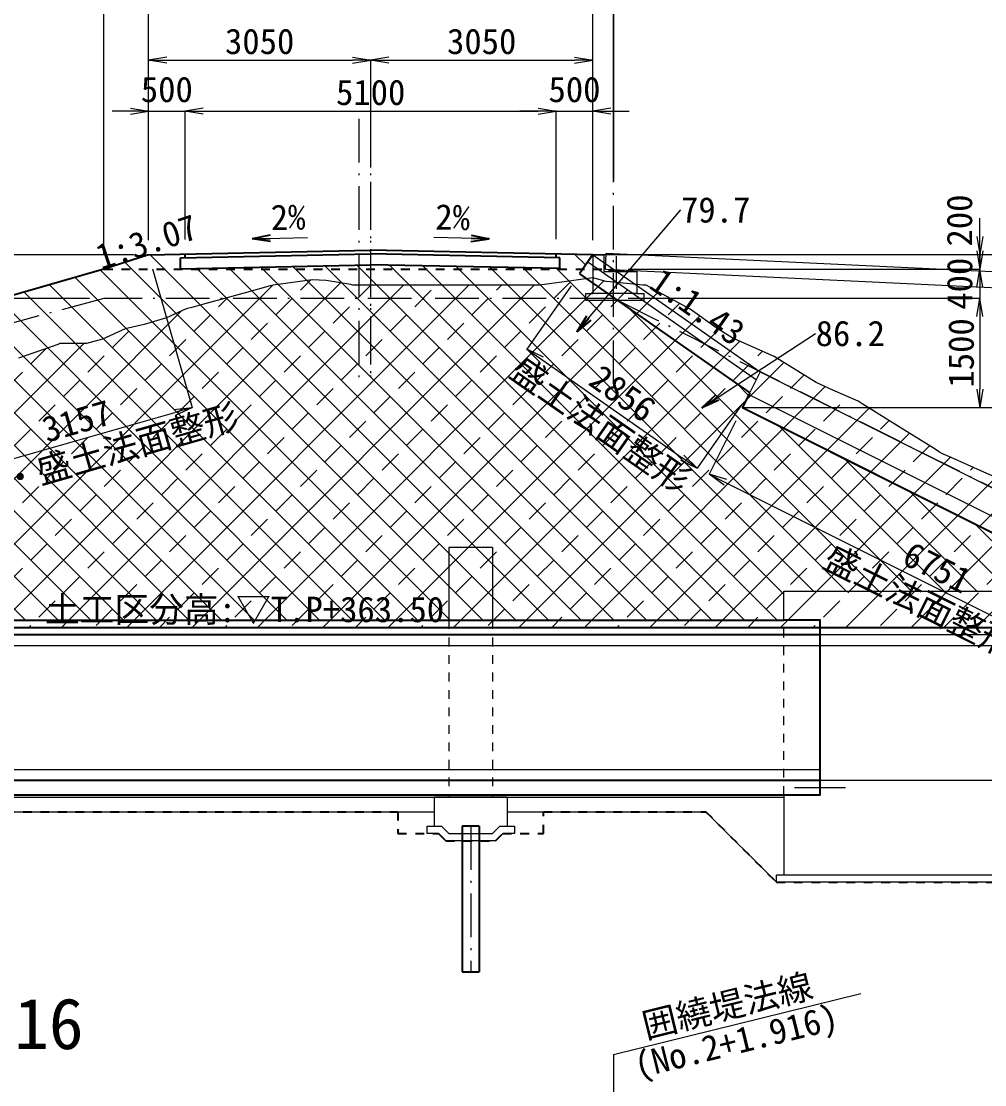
# Model space of a CAD drawing. Header units: millimetres. Extents: x -23295 to 84900, y -241468 to 58400.
# Drawn here: x 44375 to 57610, y -123891 to -109287 of the extents above; entities that cross this region are included whole.
import ezdxf
from ezdxf.enums import TextEntityAlignment as Align

# ---------------------------------------------------------------- set-up
doc = ezdxf.new("R2010")
doc.units = ezdxf.units.MM
doc.header["$LTSCALE"] = 100
doc.header["$PDSIZE"] = 300
doc.linetypes.add('SXF_一点短鎖線', pattern=[9.25, 6, -1.5, 0.25, -1.5])
doc.linetypes.add('SXF_跳び破線', pattern=[12, 6, -6])
doc.layers.get('Defpoints').update_dxf_attribs({"color": 191})
for name, color, linetype, lineweight in [('D-BGD', 7, 'Continuous', 13), ('D-BMK', 2, 'SXF_一点短鎖線', 13), ('D-BYP-STR4', 6, 'Continuous', 25), ('D-BYP-STR6', 2, 'SXF_一点短鎖線', 13), ('D-BYP-STR7', 2, 'Continuous', 13), ('D-BYP-STR8', 150, 'Continuous', 25), ('D-STR', 1, 'Continuous', 13), ('D-STR-DIM', 7, 'Continuous', 13), ('D-STR-HTXT', 7, 'Continuous', 13), ('D-STR-STR1', 2, 'Continuous', 13), ('D-STR-STR2', 7, 'Continuous', 13), ('D-STR-STR8', 3, 'Continuous', 25), ('D-STR-STR9', 1, 'Continuous', 25), ('D-STR-STRA', 6, 'Continuous', 25), ('D-STR-STRC', 7, 'Continuous', 13), ('D-STR-TXT', 7, 'Continuous', 13), ('D-TTL-TXT', 7, 'Continuous', 13), ('張芝', 3, 'Continuous', 13), ('掘削', 4, 'Continuous', 13), ('盛土(4.0≦W)', 5, 'Continuous', 13), ('盛土法面整形', 1, 'Continuous', 13)]:
    doc.layers.add(name, color=color, linetype=linetype, lineweight=lineweight)
doc.styles.add('MS ゴシック', font='MS Gothic.ttf')
doc.styles.add('ＭＳ ゴシック', font='MS Gothic.ttf')
doc.dimstyles.new('DIM-100-F', dxfattribs={"dimscale": 100, "dimtxt": 3.5, "dimasz": 2.5, "dimexe": 0, "dimexo": 2, "dimgap": 0.8, "dimtad": 1, "dimdec": 0, "dimzin": 0, "dimdsep": 46, "dimtxsty": 'MS ゴシック', "dimblk": 'OPEN', "dimcen": 0.1, "dimclrd": 256, "dimclre": 256, "dimclrt": 256, "dimaunit": 1, "dimadec": 4, "dimazin": 0, "dimtfac": 1, "dimtdec": 0, "dimtmove": 2, "dimatfit": 3, "dimldrblk": 'OPEN', "dimfxl": 1, "dimtolj": 1, "dimtzin": 0, "dimlwd": -1, "dimlwe": -1, "dimarcsym": 0})

# ---------------------------------------------------------------- blocks, each defined once
blk = doc.blocks.new('_Open')
at = {"color": 0, "linetype": 'ByBlock', "lineweight": -2}
for p, q in [((-1, 0.167), (0, 0)), ((-1, -0.167), (0, 0)), ((0, 0), (-1, 0))]:
    blk.add_line(p, q, dxfattribs=at)
blk = doc.blocks.new('*D73')
at = {"layer": 'Defpoints', "color": 0, "transparency": 16777216}
for p in [(46125, -112493), (43247, -113912), (46724, -114589)]:
    blk.add_point(p, dxfattribs=at)
at = {"layer": '張芝', "transparency": 16777216}
for p, q in [((46180, -112685), (46724, -114589)), ((43302, -114104), (43688, -115456)), ((43928, -115388), (46483, -114658))]:
    blk.add_line(p, q, dxfattribs=at)
at = {"layer": '張芝', "transparency": 16777216, "xscale": 250, "yscale": 250, "zscale": 250}
for p, rotation in [((46724, -114589), 15.94539589968122), ((43688, -115456), 195.9453958996812)]:
    blk.add_blockref('_Open', p, dxfattribs=dict(at, rotation=rotation))
at = {"layer": '張芝', "transparency": 16777216, "char_height": 350, "attachment_point": 5, "rotation": 15.9454, "style": 'MS ゴシック'}
for s, insert in [('\\A1;{\\C3;3157', (45136, -114778)), ('\\A1;張芝・盛土法面整形}', (45286, -115302))]:
    blk.add_mtext(s, dxfattribs=dict(at, insert=insert))
blk = doc.blocks.new('*D74')
at = {"layer": 'Defpoints', "color": 0, "transparency": 16777216}
for p in [(52042, -112755), (54383, -114390), (53660, -115425)]:
    blk.add_point(p, dxfattribs=at)
at = {"layer": '盛土法面整形', "transparency": 16777216}
for p, q in [((51927, -112919), (51319, -113790)), ((51524, -113933), (53455, -115282)), ((54268, -114554), (53660, -115425))]:
    blk.add_line(p, q, dxfattribs=at)
at = {"layer": '盛土法面整形', "transparency": 16777216, "xscale": 250, "yscale": 250, "zscale": 250}
for p, rotation in [((51319, -113790), 145.06969357498), ((53660, -115425), 325.06969357498)]:
    blk.add_blockref('_Open', p, dxfattribs=dict(at, rotation=rotation))
at = {"layer": '盛土法面整形', "transparency": 16777216, "char_height": 350, "attachment_point": 5, "rotation": 325.0697, "style": 'MS ゴシック'}
for s, insert in [('\\A1;盛土法面整形}', (52324, -114844)), ('\\A1;{\\C1;2856', (52635, -114399))]:
    blk.add_mtext(s, dxfattribs=dict(at, insert=insert))
blk = doc.blocks.new('*D75')
at = {"layer": 'Defpoints', "color": 0, "transparency": 16777216}
for p in [(54281, -114593), (60319, -117612), (59862, -118526)]:
    blk.add_point(p, dxfattribs=at)
at = {"layer": '盛土法面整形', "transparency": 16777216}
for p, q in [((54192, -114772), (53824, -115507)), ((54048, -115619), (59638, -118415)), ((60230, -117791), (59862, -118526))]:
    blk.add_line(p, q, dxfattribs=at)
at = {"layer": '盛土法面整形', "transparency": 16777216, "xscale": 250, "yscale": 250, "zscale": 250}
for p, rotation in [((53824, -115507), 153.4349488229157), ((59862, -118526), 333.4349488229157)]:
    blk.add_blockref('_Open', p, dxfattribs=dict(at, rotation=rotation))
at = {"layer": '盛土法面整形', "transparency": 16777216, "char_height": 350, "attachment_point": 5, "rotation": 333.4349, "style": 'MS ゴシック'}
for s, insert in [('\\A1;盛土法面整形}', (56714, -117274)), ('\\A1;{\\C1;6751', (56957, -116789))]:
    blk.add_mtext(s, dxfattribs=dict(at, insert=insert))
blk = doc.blocks.new('*D247')
at = {"layer": 'D-STR-DIM', "ltscale": 0.2, "transparency": 16777216}
for p, q in [((45511, -112493), (45511, -108420)), ((45761, -108420), (52261, -108420)), ((52511, -111291), (52511, -108420))]:
    blk.add_line(p, q, dxfattribs=at)
at = {"layer": 'Defpoints', "color": 0, "ltscale": 0.2, "transparency": 16777216}
for p in [(52511, -108420), (52511, -111491), (45511, -112693)]:
    blk.add_point(p, dxfattribs=at)
at = {"layer": 'D-STR-DIM', "ltscale": 0.2, "transparency": 16777216, "xscale": 250, "yscale": 250, "zscale": 250, "rotation": 180}
blk.add_blockref('_Open', (45511, -108420), dxfattribs=at)
at = {"layer": 'D-STR-DIM', "ltscale": 0.2, "transparency": 16777216, "xscale": 250, "yscale": 250, "zscale": 250}
blk.add_blockref('_Open', (52511, -108420), dxfattribs=at)
at = {"layer": 'D-STR-DIM', "ltscale": 0.2, "transparency": 16777216, "insert": (49011, -108165), "char_height": 350, "attachment_point": 5, "style": 'MS ゴシック'}
blk.add_mtext('\\A1;7000', dxfattribs=at)
blk = doc.blocks.new('*D76')
at = {"layer": 'D-STR-DIM', "ltscale": 0.2, "transparency": 16777216}
for p, q in [((45875, -110520), (45625, -110520)), ((46125, -112293), (46125, -110520)), ((46125, -110520), (46625, -110520)), ((46625, -112283), (46625, -110520)), ((46875, -110520), (47125, -110520))]:
    blk.add_line(p, q, dxfattribs=at)
at = {"layer": 'Defpoints', "color": 0, "ltscale": 0.2, "transparency": 16777216}
for p in [(46625, -110520), (46125, -112493), (46625, -112483)]:
    blk.add_point(p, dxfattribs=at)
at = {"layer": 'D-STR-DIM', "ltscale": 0.2, "transparency": 16777216, "xscale": 250, "yscale": 250, "zscale": 250}
blk.add_blockref('_Open', (46125, -110520), dxfattribs=at)
at = {"layer": 'D-STR-DIM', "ltscale": 0.2, "transparency": 16777216, "xscale": 250, "yscale": 250, "zscale": 250, "rotation": 180}
blk.add_blockref('_Open', (46625, -110520), dxfattribs=at)
at = {"layer": 'D-STR-DIM', "ltscale": 0.2, "transparency": 16777216, "insert": (46375, -110225), "char_height": 350, "attachment_point": 5, "style": 'MS ゴシック'}
blk.add_mtext('\\A1;500', dxfattribs=at)
blk = doc.blocks.new('*D77')
at = {"layer": 'D-STR-DIM', "ltscale": 0.2, "transparency": 16777216}
for p, q in [((46625, -112283), (46625, -110520)), ((46875, -110520), (51475, -110520)), ((51725, -112281), (51725, -110520))]:
    blk.add_line(p, q, dxfattribs=at)
at = {"layer": 'Defpoints', "color": 0, "ltscale": 0.2, "transparency": 16777216}
for p in [(51725, -110520), (46625, -112483), (51725, -112481)]:
    blk.add_point(p, dxfattribs=at)
at = {"layer": 'D-STR-DIM', "ltscale": 0.2, "transparency": 16777216, "xscale": 250, "yscale": 250, "zscale": 250, "rotation": 180}
blk.add_blockref('_Open', (46625, -110520), dxfattribs=at)
at = {"layer": 'D-STR-DIM', "ltscale": 0.2, "transparency": 16777216, "xscale": 250, "yscale": 250, "zscale": 250}
blk.add_blockref('_Open', (51725, -110520), dxfattribs=at)
at = {"layer": 'D-STR-DIM', "ltscale": 0.2, "transparency": 16777216, "insert": (49175, -110265), "char_height": 350, "attachment_point": 5, "style": 'MS ゴシック'}
blk.add_mtext('\\A1;5100', dxfattribs=at)
blk = doc.blocks.new('*D78')
at = {"layer": 'D-STR-DIM', "ltscale": 0.2, "transparency": 16777216}
for p, q in [((51475, -110520), (51225, -110520)), ((51725, -112281), (51725, -110520)), ((51725, -110520), (52225, -110520)), ((52225, -112291), (52225, -110520)), ((52475, -110520), (52725, -110520))]:
    blk.add_line(p, q, dxfattribs=at)
at = {"layer": 'Defpoints', "color": 0, "ltscale": 0.2, "transparency": 16777216}
for p in [(52225, -110520), (51725, -112481), (52225, -112491)]:
    blk.add_point(p, dxfattribs=at)
at = {"layer": 'D-STR-DIM', "ltscale": 0.2, "transparency": 16777216, "xscale": 250, "yscale": 250, "zscale": 250}
blk.add_blockref('_Open', (51725, -110520), dxfattribs=at)
at = {"layer": 'D-STR-DIM', "ltscale": 0.2, "transparency": 16777216, "xscale": 250, "yscale": 250, "zscale": 250, "rotation": 180}
blk.add_blockref('_Open', (52225, -110520), dxfattribs=at)
at = {"layer": 'D-STR-DIM', "ltscale": 0.2, "transparency": 16777216, "insert": (51975, -110225), "char_height": 350, "attachment_point": 5, "style": 'MS ゴシック'}
blk.add_mtext('\\A1;500', dxfattribs=at)
blk = doc.blocks.new('*D79')
at = {"layer": 'D-STR-DIM', "ltscale": 0.2, "transparency": 16777216}
for p, q in [((46125, -112293), (46125, -109820)), ((46375, -109820), (48925, -109820)), ((49175, -111293), (49175, -109820))]:
    blk.add_line(p, q, dxfattribs=at)
at = {"layer": 'Defpoints', "color": 0, "ltscale": 0.2, "transparency": 16777216}
for p in [(49175, -109820), (49175, -111493), (46125, -112493)]:
    blk.add_point(p, dxfattribs=at)
at = {"layer": 'D-STR-DIM', "ltscale": 0.2, "transparency": 16777216, "xscale": 250, "yscale": 250, "zscale": 250, "rotation": 180}
blk.add_blockref('_Open', (46125, -109820), dxfattribs=at)
at = {"layer": 'D-STR-DIM', "ltscale": 0.2, "transparency": 16777216, "xscale": 250, "yscale": 250, "zscale": 250}
blk.add_blockref('_Open', (49175, -109820), dxfattribs=at)
at = {"layer": 'D-STR-DIM', "ltscale": 0.2, "transparency": 16777216, "insert": (47650, -109565), "char_height": 350, "attachment_point": 5, "style": 'MS ゴシック'}
blk.add_mtext('\\A1;3050', dxfattribs=at)
blk = doc.blocks.new('*D80')
at = {"layer": 'D-STR-DIM', "ltscale": 0.2, "transparency": 16777216}
for p, q in [((49175, -111293), (49175, -109820)), ((49425, -109820), (51975, -109820)), ((52225, -112291), (52225, -109820))]:
    blk.add_line(p, q, dxfattribs=at)
at = {"layer": 'Defpoints', "color": 0, "ltscale": 0.2, "transparency": 16777216}
for p in [(52225, -109820), (49175, -111493), (52225, -112491)]:
    blk.add_point(p, dxfattribs=at)
at = {"layer": 'D-STR-DIM', "ltscale": 0.2, "transparency": 16777216, "xscale": 250, "yscale": 250, "zscale": 250, "rotation": 180}
blk.add_blockref('_Open', (49175, -109820), dxfattribs=at)
at = {"layer": 'D-STR-DIM', "ltscale": 0.2, "transparency": 16777216, "xscale": 250, "yscale": 250, "zscale": 250}
blk.add_blockref('_Open', (52225, -109820), dxfattribs=at)
at = {"layer": 'D-STR-DIM', "ltscale": 0.2, "transparency": 16777216, "insert": (50700, -109565), "char_height": 350, "attachment_point": 5, "style": 'MS ゴシック'}
blk.add_mtext('\\A1;3050', dxfattribs=at)
blk = doc.blocks.new('*D81')
at = {"layer": 'D-STR-DIM', "ltscale": 1500, "transparency": 16777216}
for p, q in [((45261, -109120), (45011, -109120)), ((45511, -112493), (45511, -109120)), ((45511, -109120), (46125, -109120)), ((46125, -112293), (46125, -109120)), ((46375, -109120), (46625, -109120))]:
    blk.add_line(p, q, dxfattribs=at)
at = {"layer": 'Defpoints', "color": 0, "ltscale": 1500, "transparency": 16777216}
for p in [(46125, -109120), (46125, -112493), (45511, -112693)]:
    blk.add_point(p, dxfattribs=at)
at = {"layer": 'D-STR-DIM', "ltscale": 1500, "transparency": 16777216, "xscale": 250, "yscale": 250, "zscale": 250}
blk.add_blockref('_Open', (45511, -109120), dxfattribs=at)
at = {"layer": 'D-STR-DIM', "ltscale": 1500, "transparency": 16777216, "xscale": 250, "yscale": 250, "zscale": 250, "rotation": 180}
blk.add_blockref('_Open', (46125, -109120), dxfattribs=at)
at = {"layer": 'D-STR-DIM', "ltscale": 1500, "transparency": 16777216, "insert": (45818, -108825), "char_height": 350, "attachment_point": 5, "style": 'MS ゴシック'}
blk.add_mtext('\\A1;614', dxfattribs=at)
blk = doc.blocks.new('*D82')
at = {"layer": 'D-STR-DIM', "ltscale": 1500, "transparency": 16777216}
for p, q in [((51975, -109120), (51725, -109120)), ((52225, -112291), (52225, -109120)), ((52225, -109120), (52511, -109120)), ((52511, -111291), (52511, -109120)), ((52761, -109120), (53011, -109120))]:
    blk.add_line(p, q, dxfattribs=at)
at = {"layer": 'Defpoints', "color": 0, "ltscale": 1500, "transparency": 16777216}
for p in [(52511, -109120), (52511, -111491), (52225, -112491)]:
    blk.add_point(p, dxfattribs=at)
at = {"layer": 'D-STR-DIM', "ltscale": 1500, "transparency": 16777216, "xscale": 250, "yscale": 250, "zscale": 250}
blk.add_blockref('_Open', (52225, -109120), dxfattribs=at)
at = {"layer": 'D-STR-DIM', "ltscale": 1500, "transparency": 16777216, "xscale": 250, "yscale": 250, "zscale": 250, "rotation": 180}
blk.add_blockref('_Open', (52511, -109120), dxfattribs=at)
at = {"layer": 'D-STR-DIM', "ltscale": 1500, "transparency": 16777216, "insert": (52368, -108825), "char_height": 350, "attachment_point": 5, "style": 'MS ゴシック'}
blk.add_mtext('\\A1;286', dxfattribs=at)
blk = doc.blocks.new('*D83')
at = {"layer": 'D-STR-DIM', "ltscale": 1500, "transparency": 16777216}
for p, q in [((46125, -112293), (46125, -109120)), ((46375, -109120), (51975, -109120)), ((52225, -112291), (52225, -109120))]:
    blk.add_line(p, q, dxfattribs=at)
at = {"layer": 'Defpoints', "color": 0, "ltscale": 1500, "transparency": 16777216}
for p in [(52225, -109120), (46125, -112493), (52225, -112491)]:
    blk.add_point(p, dxfattribs=at)
at = {"layer": 'D-STR-DIM', "ltscale": 1500, "transparency": 16777216, "xscale": 250, "yscale": 250, "zscale": 250, "rotation": 180}
blk.add_blockref('_Open', (46125, -109120), dxfattribs=at)
at = {"layer": 'D-STR-DIM', "ltscale": 1500, "transparency": 16777216, "xscale": 250, "yscale": 250, "zscale": 250}
blk.add_blockref('_Open', (52225, -109120), dxfattribs=at)
at = {"layer": 'D-STR-DIM', "ltscale": 1500, "transparency": 16777216, "insert": (49175, -108865), "char_height": 350, "attachment_point": 5, "style": 'MS ゴシック'}
blk.add_mtext('\\A1;6100', dxfattribs=at)
blk = doc.blocks.new('*D84')
at = {"layer": 'D-STR-DIM', "ltscale": 0.01, "transparency": 16777216}
for p, q in [((57543, -112241), (57543, -111991)), ((52425, -112491), (57543, -112491)), ((57543, -112491), (57543, -112691)), ((52711, -112691), (57543, -112691)), ((57543, -112941), (57543, -113191))]:
    blk.add_line(p, q, dxfattribs=at)
at = {"layer": 'Defpoints', "color": 0, "ltscale": 0.01, "transparency": 16777216}
for p in [(52225, -112491), (52511, -112691), (57543, -112691)]:
    blk.add_point(p, dxfattribs=at)
at = {"layer": 'D-STR-DIM', "ltscale": 0.01, "transparency": 16777216, "xscale": 250, "yscale": 250, "zscale": 250}
for p, rotation in [((57543, -112491), 270), ((57543, -112691), 90)]:
    blk.add_blockref('_Open', p, dxfattribs=dict(at, rotation=rotation))
at = {"layer": 'D-STR-DIM', "ltscale": 0.01, "transparency": 16777216, "insert": (57265, -112023), "char_height": 350, "attachment_point": 5, "rotation": 90, "style": 'MS ゴシック'}
blk.add_mtext('\\A1;200', dxfattribs=at)
blk = doc.blocks.new('*D85')
at = {"layer": 'D-STR-DIM', "ltscale": 0.01, "transparency": 16777216}
for p, q in [((57543, -112441), (57543, -112191)), ((52711, -112691), (57543, -112691)), ((57543, -112691), (57543, -113091)), ((52711, -113091), (57543, -113091)), ((57543, -113341), (57543, -113591))]:
    blk.add_line(p, q, dxfattribs=at)
at = {"layer": 'Defpoints', "color": 0, "ltscale": 0.01, "transparency": 16777216}
for p in [(52511, -112691), (52511, -113091), (57543, -113091)]:
    blk.add_point(p, dxfattribs=at)
at = {"layer": 'D-STR-DIM', "ltscale": 0.01, "transparency": 16777216, "xscale": 250, "yscale": 250, "zscale": 250}
for p, rotation in [((57543, -112691), 270), ((57543, -113091), 90)]:
    blk.add_blockref('_Open', p, dxfattribs=dict(at, rotation=rotation))
at = {"layer": 'D-STR-DIM', "ltscale": 0.01, "transparency": 16777216, "insert": (57267, -112891), "char_height": 350, "attachment_point": 5, "rotation": 90, "style": 'MS ゴシック'}
blk.add_mtext('\\A1;400', dxfattribs=at)
blk = doc.blocks.new('*D86')
at = {"layer": 'D-STR-DIM', "ltscale": 0.01, "transparency": 16777216}
for p, q in [((52425, -112491), (58243, -112491)), ((58243, -114341), (58243, -112741)), ((56558, -114591), (58243, -114591))]:
    blk.add_line(p, q, dxfattribs=at)
at = {"layer": 'Defpoints', "color": 0, "ltscale": 0.01, "transparency": 16777216}
for p in [(52225, -112491), (58243, -112491), (56358, -114591)]:
    blk.add_point(p, dxfattribs=at)
at = {"layer": 'D-STR-DIM', "ltscale": 0.01, "transparency": 16777216, "xscale": 250, "yscale": 250, "zscale": 250}
for p, rotation in [((58243, -112491), 90), ((58243, -114591), 270)]:
    blk.add_blockref('_Open', p, dxfattribs=dict(at, rotation=rotation))
at = {"layer": 'D-STR-DIM', "ltscale": 0.01, "transparency": 16777216, "insert": (57988, -113541), "char_height": 350, "attachment_point": 5, "rotation": 90, "style": 'MS ゴシック'}
blk.add_mtext('\\A1;2100', dxfattribs=at)
blk = doc.blocks.new('*D87')
at = {"layer": 'D-STR-DIM', "ltscale": 0.01, "transparency": 16777216}
for p, q in [((56558, -113091), (57543, -113091)), ((57543, -113341), (57543, -114341)), ((56558, -114591), (57543, -114591))]:
    blk.add_line(p, q, dxfattribs=at)
at = {"layer": 'Defpoints', "color": 0, "ltscale": 0.01, "transparency": 16777216}
for p in [(56358, -113091), (56358, -114591), (57543, -114591)]:
    blk.add_point(p, dxfattribs=at)
at = {"layer": 'D-STR-DIM', "ltscale": 0.01, "transparency": 16777216, "xscale": 250, "yscale": 250, "zscale": 250}
for p, rotation in [((57543, -113091), 90), ((57543, -114591), 270)]:
    blk.add_blockref('_Open', p, dxfattribs=dict(at, rotation=rotation))
at = {"layer": 'D-STR-DIM', "ltscale": 0.01, "transparency": 16777216, "insert": (57288, -113841), "char_height": 350, "attachment_point": 5, "rotation": 90, "style": 'MS ゴシック'}
blk.add_mtext('\\A1;1500', dxfattribs=at)
blk = doc.blocks.new('*D50')
at = {"layer": 'D-STR-DIM', "transparency": 16777216}
for p, q in [((45311, -113093), (40183, -113093)), ((40183, -113662), (40183, -113343)), ((41045, -113912), (40183, -113912))]:
    blk.add_line(p, q, dxfattribs=at)
at = {"layer": 'Defpoints', "color": 0, "transparency": 16777216}
for p in [(40183, -113093), (45511, -113093), (41245, -113912)]:
    blk.add_point(p, dxfattribs=at)
at = {"layer": 'D-STR-DIM', "transparency": 16777216, "xscale": 250, "yscale": 250, "zscale": 250}
for p, rotation in [((40183, -113093), 90), ((40183, -113912), 270)]:
    blk.add_blockref('_Open', p, dxfattribs=dict(at, rotation=rotation))
at = {"layer": 'D-STR-DIM', "transparency": 16777216, "insert": (39928, -113502), "char_height": 350, "attachment_point": 5, "rotation": 90, "style": 'MS ゴシック'}
blk.add_mtext('\\A1;819', dxfattribs=at)
blk = doc.blocks.new('*D51')
at = {"layer": 'D-STR-DIM', "transparency": 16777216}
for p, q in [((40183, -112243), (40183, -111993)), ((45925, -112493), (40183, -112493)), ((40183, -113093), (40183, -112493)), ((45311, -113093), (40183, -113093)), ((40183, -113343), (40183, -113593))]:
    blk.add_line(p, q, dxfattribs=at)
at = {"layer": 'Defpoints', "color": 0, "transparency": 16777216}
for p in [(40183, -112493), (46125, -112493), (45511, -113093)]:
    blk.add_point(p, dxfattribs=at)
at = {"layer": 'D-STR-DIM', "transparency": 16777216, "xscale": 250, "yscale": 250, "zscale": 250}
for p, rotation in [((40183, -112493), 270), ((40183, -113093), 90)]:
    blk.add_blockref('_Open', p, dxfattribs=dict(at, rotation=rotation))
at = {"layer": 'D-STR-DIM', "transparency": 16777216, "insert": (39928, -112793), "char_height": 350, "attachment_point": 5, "rotation": 90, "style": 'MS ゴシック'}
blk.add_mtext('\\A1;600', dxfattribs=at)
blk = doc.blocks.new('管理橋受台')
at = {"layer": 'D-BYP-STR7'}
blk.add_lwpolyline([(690527, -612810), (690627, -612810), (690627, -612910), (689827, -612910), (689827, -612810), (689927, -612810)], dxfattribs=at)
at = {"layer": 'D-STR', "ltscale": 0.01}
blk.add_lwpolyline([(690077, -612510), (690527, -612510), (690527, -612810), (689927, -612810), (689927, -612280), (690077, -612280)], close=True, dxfattribs=at)

msp = doc.modelspace()

# ---------------------------------------------------------------- hatches: boundary and pattern name
at = {"layer": '掘削'}
h = msp.add_hatch(dxfattribs=at)
h.set_pattern_fill('ANSI33', color=256, scale=100)
h.set_pattern_definition([(45, (-164286.73, 118596.14), (-449.0128, 449.0128), []), (45, (-163837.7, 118596.14), (-449.0128, 449.0128), [317.5, -158.75])])
h.paths.add_polyline_path([(64520.6, -117611.7), (64313, -117575.7), (63951.9, -117513.1), (63946.8, -117512.2), (63943.8, -117510.9), (63932.9, -117509.8), (63367.1, -117432.6), (63214.3, -117411.7), (62948.6, -117339.2), (62790.4, -117311.7), (62481.9, -117311.7), (62213.7, -117311.7), (62115.7, -117294.7), (61945.3, -117241.9), (61383.3, -117067.7), (61060.2, -116923.5), (61017.1, -116904.2), (60942, -116870.7), (60483.5, -116666), (59938.6, -116422.8), (59918.4, -116413.8), (59906.8, -116408.6), (59863.8, -116389.3), (59330.1, -116190.4), (59186, -116111.7), (58935.3, -116043.3), (58819.8, -116011.7), (58753.4, -115993.6), (58507.4, -115883.8), (58176.7, -115736.1), (58087.4, -115696.3), (57932, -115626.9), (57599.9, -115478.6), (57151, -115278.2), (57023.2, -115221.2), (56988.7, -115205.8), (56928.7, -115162.6), (56446.5, -114863.7), (55925.4, -114540.7), (55869.8, -114506.2), (55523.9, -114351.8), (55293.1, -114248.7), (54922.1, -114018.8), (54791.5, -113937.8), (54716.4, -113891.2), (54438.2, -113767.1), (54139.6, -113633.7), (53918.8, -113496.8), (53692.8, -113334.3), (53562.9, -113240.8), (53081.8, -112978.1), (52960.4, -112911.7), (52915.5, -112911.7), (52511.1, -112871.4), (52409.5, -112861.3), (52228, -112811.7), (51832.8, -112865.7), (51495.5, -112911.7), (51256.1, -112911.7), (50908.8, -112911.7), (50679.3, -112911.7), (50396.9, -112911.7), (50102.6, -112911.7), (49905.5, -112911.7), (49525.9, -112911.7), (49298.3, -112911.7), (48949.2, -112911.7), (48932, -112911.7), (48902.2, -112903.6), (48565.8, -112845.3), (48372.5, -112838.1), (47833.4, -112911.7), (47795.8, -112922), (47467.2, -113011.7), (47219, -113079.5), (46895.6, -113167.8), (46734.8, -113211.7), (46642.3, -113237), (46368.6, -113359.2), (46065.6, -113453.1), (45802.9, -113511.7), (45488.9, -113651.9), (45269.9, -113711.7), (44912.2, -113711.7), (44903.7, -113713.2), (44889, -113719.8), (44335.5, -113911.7), (44171.3, -113940.2), (43885.7, -113989.7), (43758.7, -114011.7), (43438.8, -114011.7), (43182, -114011.7), (42882.3, -114011.7), (42706.4, -114011.7), (42605.3, -114011.7), (42230.8, -114076.7), (42028.6, -114111.7), (41879, -114111.7), (41607.8, -114084.7), (41451.9, -114069.2), (40875.7, -114111.6), (40875.4, -114111.7), (40875.1, -114111.7), (40509.1, -114075.2), (40298.4, -114169.3), (40142.9, -114238.7), (39872.4, -114359.5), (39410.5, -114565.7), (39145, -114756.7), (38869.1, -114907.4), (38678.1, -114992.7), (38568.3, -115041.7), (38311.9, -115156.2), (37991.6, -115386.7), (37865.8, -115455.4), (37414.8, -115656.7), (37213.2, -115746.7), (36862.5, -115999.1), (36847, -116008.7), (36838.1, -116011.7), (36805.2, -116028.9), (36261.4, -116271.6), (36114.6, -116337.2), (35859.2, -116521), (35748.4, -116589.7), (35684.7, -116629.1), (35448.8, -116734.4), (35108, -116886.6), (34855.9, -116999.2), (34649.7, -117111.7), (34531.3, -117144.1), (34092.4, -117416.1), (33954.5, -117491.4), (33917.3, -117518.2), (33852.5, -117547.1), (33707.8, -117611.7)])
at = {"layer": '盛土(4.0≦W)'}
h = msp.add_hatch(dxfattribs=at)
h.set_pattern_fill('ANSI31', color=256, scale=100, angle=90)
h.set_pattern_definition([(135, (-164286.73, 118596.14), (-224.5064, -224.5064), [])])
h.paths.add_polyline_path([(59139.2, -117021.7), (54281.3, -114592.7), (54382.6, -114390.1), (52041.5, -112755.1), (52156.1, -112591.1), (52224.8, -112492.7), (51774.7, -112483.7), (51774.7, -112683.7), (49174.8, -112631.7), (46561.1, -112685.6), (46561.1, -112484), (46124.8, -112492.7), (45511.1, -112692.7), (43095.6, -113382.9), (43191.7, -113719.4), (43246.7, -113911.7), (32046.7, -117111.7), (32749.2, -117111.7), (32749.2, -117511.7), (54848.9, -117511.7), (54848.9, -117111.7), (59049.2, -117111.7)])

# ---------------------------------------------------------------- linework, layer by layer
at = {"layer": 'D-BGD', "linetype": 'Continuous', "lineweight": 13}
msp.add_lwpolyline([(57932, -115626.9), (57599.9, -115478.6), (57151, -115278.2), (57023.2, -115221.2), (56988.7, -115205.8), (56928.7, -115162.6), (56446.5, -114863.7), (55925.4, -114540.7), (55869.8, -114506.2), (55523.9, -114351.8), (55293.1, -114248.7), (54922.1, -114018.8), (54791.5, -113937.8), (54716.4, -113891.2), (54438.2, -113767.1), (54139.6, -113633.7), (53918.8, -113496.8), (53692.8, -113334.3), (53562.9, -113240.8), (53081.8, -112978.1), (52960.4, -112911.7), (52915.5, -112911.7), (52511.1, -112871.4), (52409.5, -112861.3), (52228, -112811.7), (51832.8, -112865.7), (51495.5, -112911.7), (51256.1, -112911.7), (50908.8, -112911.7), (50679.3, -112911.7), (50396.9, -112911.7), (50102.6, -112911.7), (49905.5, -112911.7), (49525.9, -112911.7), (49298.3, -112911.7), (48949.2, -112911.7), (48932, -112911.7), (48902.2, -112903.6), (48565.8, -112845.3), (48372.5, -112838.1), (47833.4, -112911.7), (47795.8, -112922), (47467.2, -113011.7), (47219, -113079.5), (46895.6, -113167.8), (46734.8, -113211.7), (46642.3, -113237), (46368.6, -113359.2), (46065.6, -113453.1), (45802.9, -113511.7), (45488.9, -113651.9), (45269.9, -113711.7), (44912.2, -113711.7), (44903.7, -113713.2), (44889, -113719.8), (44335.5, -113911.7)], dxfattribs=at)
at = {"layer": 'D-BMK', "linetype": 'SXF_一点短鎖線'}
for p, q in [((49011.2, -110626.5), (49011.2, -114269.8)), ((49174.8, -110626.5), (49174.8, -114269.8)), ((52511.1, -114269.8), (52511.1, -110625.5)), ((49174.8, -111492.7), (49174.8, -114269.8)), ((50548.9, -120341.7), (50548.9, -122341.7))]:
    msp.add_line(p, q, dxfattribs=at)
at = {"layer": 'D-BYP-STR4'}
for p, q in [((50433.9, -120341.7), (50433.9, -122341.7)), ((50663.9, -120341.7), (50433.9, -120341.7)), ((50663.9, -120341.7), (50663.9, -122341.7)), ((50433.9, -122341.7), (50663.9, -122341.7))]:
    msp.add_line(p, q, dxfattribs=at)
at = {"layer": 'D-BYP-STR6', "linetype": 'SXF_一点短鎖線'}
msp.add_lwpolyline([(67549.2, -120611.7), (59751.2, -116712.7), (52511.1, -113092.7), (45511.2, -113092.7), (19540.9, -120111.7)], dxfattribs=at)
at = {"layer": 'D-BYP-STR7'}
for p, q in [((32749.2, -119941.7), (54848.9, -119941.7)), ((33119.2, -120141.7), (50048.9, -120141.7)), ((51048.9, -120141.7), (53778.9, -120141.7)), ((53778.9, -120141.7), (54748.9, -121111.7)), ((54848.9, -121011.7), (54748.9, -121011.7)), ((54748.9, -121111.7), (54748.9, -121011.7)), ((59407.7, -121111.7), (54748.9, -121111.7))]:
    msp.add_line(p, q, dxfattribs=at)
msp.add_lwpolyline([(51048.9, -120341.7), (51148.9, -120341.7), (51148.9, -120441.7), (50990.3, -120441.7), (50890.3, -120541.7), (50207.4, -120541.7), (50107.4, -120441.7), (49948.9, -120441.7), (49948.9, -120341.7), (50048.9, -120341.7)], dxfattribs=at)
at = {"layer": 'D-BYP-STR8'}
for p, q in [((32749.2, -117511.7), (54848.9, -117511.7)), ((55348.9, -117711.7), (32249.2, -117711.7)), ((55348.9, -119711.7), (32249.2, -119711.7)), ((32749.2, -119911.7), (54848.9, -119911.7))]:
    msp.add_line(p, q, dxfattribs=at)
msp.add_lwpolyline([(54848.9, -119911.7), (55348.9, -119911.7), (55348.9, -117511.7), (54848.9, -117511.7)], dxfattribs=at)
at = {"layer": 'D-STR'}
for p, q in [((50248.9, -116511.7), (50248.9, -117511.7)), ((50848.9, -116511.7), (50248.9, -116511.7)), ((50848.9, -116511.7), (50848.9, -117511.7)), ((54848.9, -117511.7), (54848.9, -117111.7)), ((54848.9, -117111.7), (59049.2, -117111.7)), ((54848.9, -117311.7), (54848.9, -117211.7)), ((59949.2, -117711.7), (55348.9, -117711.7)), ((59949.2, -119711.7), (55348.9, -119711.7)), ((50048.9, -119941.7), (50048.9, -120341.7)), ((51048.9, -119941.7), (50048.9, -119941.7)), ((51048.9, -119941.7), (51048.9, -120341.7)), ((54848.9, -119911.7), (54848.9, -121011.7)), ((59449.2, -121011.7), (54848.9, -121011.7))]:
    msp.add_line(p, q, dxfattribs=at)
at = {"layer": 'D-STR', "linetype": 'SXF_跳び破線', "ltscale": 0.2}
for p, q in [((50248.9, -117511.7), (50248.9, -119941.7)), ((50848.9, -117511.7), (50848.9, -119941.7)), ((54848.9, -119911.7), (54848.9, -117511.7))]:
    msp.add_line(p, q, dxfattribs=at)
at = {"layer": 'D-STR'}
for points in [[(54848.9, -119911.7), (55348.9, -119911.7), (55348.9, -117511.7), (54848.9, -117511.7)], [(50048.9, -120341.7), (50148.9, -120341.7), (50248.9, -120441.7), (50848.9, -120441.7), (50948.9, -120341.7), (51048.9, -120341.7)]]:
    msp.add_lwpolyline(points, dxfattribs=at)
at = {"layer": 'D-STR-HTXT', "linetype": 'Continuous'}
for p, q in [((52511.1, -107494.6), (52511.1, -111489.5)), ((74273.2, -112492.7), (52224.8, -112492.7)), ((52511.1, -123477.3), (55909.3, -122639.1)), ((52511.1, -123477.3), (52511.1, -127484.7))]:
    msp.add_line(p, q, dxfattribs=at)
at = {"layer": 'D-STR-HTXT'}
msp.add_line((54281.3, -114592.7), (74273.2, -114592.7), dxfattribs=at)
at = {"layer": 'D-STR-STR1', "linetype": 'Continuous', "lineweight": 25}
for p, q in [((46561.1, -112535.6), (49174.8, -112481.7)), ((46561.1, -112685.6), (46561.1, -112535.6)), ((46624.8, -112534.3), (46624.8, -112482.7)), ((51774.7, -112533.7), (49174.8, -112481.7)), ((51724.7, -112532.7), (51724.8, -112482.7)), ((51774.7, -112683.7), (51774.7, -112533.7)), ((46561.1, -112685.6), (49174.8, -112631.7)), ((51774.7, -112683.7), (49174.8, -112631.7))]:
    msp.add_line(p, q, dxfattribs=at)
at = {"layer": 'D-STR-STR2'}
msp.add_line((52549.2, -112512.7), (52549.2, -112962.7), dxfattribs=at)
at = {"layer": 'D-STR-STR2', "color": 2}
for p, q in [((54998.9, -117611.7), (55698.9, -117611.7)), ((55348.9, -117861.7), (32249.2, -117861.7)), ((32249.2, -119561.7), (55348.9, -119561.7)), ((54998.9, -119811.7), (55698.9, -119811.7))]:
    msp.add_line(p, q, dxfattribs=at)
at = {"layer": 'D-STR-STR2', "ltscale": 1500}
msp.add_line((59949.2, -117861.7), (55348.9, -117861.7), dxfattribs=at)
at = {"layer": 'D-STR-STR2'}
msp.add_lwpolyline([(52399.3, -112695.6), (52410, -112470.8), (58772.8, -112774.1), (58762.1, -112998.9)], close=True, dxfattribs=at)
msp.add_lwpolyline([(52449.2, -112702.7), (52649.2, -112702.7), (52649.2, -112722.7), (52449.2, -112722.7), (52449.2, -112702.7)], dxfattribs=at)
at = {"layer": 'D-STR-STR8'}
msp.add_line((33707.8, -117611.7), (64520.6, -117611.7), dxfattribs=at)
at = {"layer": 'D-STR-STR8', "linetype": 'SXF_跳び破線', "ltscale": 0.2}
msp.add_lwpolyline([(33119.2, -120141.7), (49548.9, -120141.7), (49548.9, -120441.7), (50107.4, -120441.7), (50207.4, -120541.7), (50890.3, -120541.7), (50990.3, -120441.7), (51548.9, -120441.7), (51548.9, -120141.7), (53778.9, -120141.7), (54748.9, -121111.7), (59407.7, -121111.7), (59507.7, -121211.7), (60190.6, -121211.7), (60290.6, -121111.7), (62249.2, -121111.7), (62649.2, -120711.7), (66807.7, -120711.7)], dxfattribs=at)
at = {"layer": 'D-STR-STR9', "ltscale": 0.01}
for p, q in [((46124.8, -112492.7), (49174.8, -112431.7)), ((52224.8, -112492.7), (49174.8, -112431.7)), ((46124.8, -112492.7), (45511.2, -112692.7)), ((45511.1, -112692.7), (43095.6, -113382.9))]:
    msp.add_line(p, q, dxfattribs=at)
at = {"layer": 'D-STR-STR9'}
for p, q in [((52224.8, -112491.1), (52041.5, -112755.1)), ((52041.5, -112755.1), (54382.6, -114390.1)), ((54382.6, -114390.1), (54281.3, -114592.7)), ((54281.3, -114592.7), (59138.6, -117021.3))]:
    msp.add_line(p, q, dxfattribs=at)
at = {"layer": 'D-STR-STRA', "linetype": 'Continuous'}
msp.add_line((52224.8, -112492.7), (52229.2, -112492.7), dxfattribs=at)
at = {"layer": 'D-STR-STRC', "linetype": 'Continuous', "lineweight": 25}
for p, q in [((52156.1, -112591.1), (52041.5, -112755.1)), ((52041.5, -112755.1), (54382.6, -114390.1))]:
    msp.add_line(p, q, dxfattribs=at)
at = {"layer": 'D-STR-STRC', "linetype": 'SXF_跳び破線', "ltscale": 30}
for q in [(52156.1, -112591.1), (52824.8, -112911.8)]:
    msp.add_line((52224.8, -112492.7), q, dxfattribs=at)
at = {"layer": 'D-STR-STRC', "ltscale": 1500}
for p, q in [((52156.1, -112591.1), (54473, -114209.3)), ((52824.8, -112911.8), (54527.3, -114100.8)), ((54527.3, -114100.8), (59549.2, -116611.7))]:
    msp.add_line(p, q, dxfattribs=at)
at = {"layer": 'D-STR-STRC', "ltscale": 0.2}
msp.add_lwpolyline([(54527.3, -114100.8), (54370.8, -114413.8), (59287.6, -116872.3)], dxfattribs=at)
at = {"layer": 'D-STR-STRC', "linetype": 'Continuous', "lineweight": 25}
msp.add_lwpolyline([(54370.8, -114413.8), (54281.3, -114592.7), (59138.6, -117021.3)], dxfattribs=at)
at = {"layer": 'Defpoints', "linetype": 'SXF_跳び破線', "lineweight": 25, "ltscale": 0.2}
msp.add_line((45511.1, -112692.7), (52511.1, -112692.7), dxfattribs=at)

# ---------------------------------------------------------------- block references
msp.add_blockref('管理橋受台', (-637697.8, 499786.9))

# ---------------------------------------------------------------- texts
at = {"layer": 'D-STR-TXT', "color": 7, "style": 'ＭＳ ゴシック'}
for rotation, p in [(1.14576, (48044.4, -112150.9)), (358.85424, (50298, -112150.8))]:
    msp.add_text('2%', height=350, rotation=rotation, dxfattribs=at).set_placement(p, align=Align.CENTER)
at = {"layer": 'D-STR-TXT', "style": 'ＭＳ ゴシック'}
for s, rotation, p in [('1:3.07', 18.05222, (45471.9, -112702.9)), ('1:1.43', 325.06938, (52982.4, -112939.8))]:
    msp.add_text(s, height=350, rotation=rotation, dxfattribs=at).set_placement(p)
at = {"layer": 'D-STR-TXT', "style": 'MS ゴシック'}
msp.add_text('土工区分高:▽T.P+363.50', height=350, dxfattribs=at).set_placement((44700.4, -117538.5))
at = {"layer": 'D-STR-TXT', "style": 'ＭＳ ゴシック'}
msp.add_text('囲繞堤法線', height=350, rotation=13.85581, dxfattribs=at).set_placement((54140.5, -123075.4), align=Align.BOTTOM_CENTER)
msp.add_text('(No.2+1.916)', height=350, rotation=13.85581, dxfattribs=at).set_placement((54152.5, -123124), align=Align.TOP_CENTER)
at = {"layer": 'D-TTL-TXT', "style": 'MS ゴシック'}
msp.add_text('No.2+1.916', height=700, dxfattribs=at).set_placement((42850, -123611.9), align=Align.BOTTOM_CENTER)
at = {"layer": '掘削', "style": 'ＭＳ ゴシック'}
msp.add_text('86.2', height=350, dxfattribs=at).set_placement((55287.6, -113573.1), align=Align.MIDDLE_LEFT)
at = {"layer": '盛土(4.0≦W)', "style": 'ＭＳ ゴシック'}
msp.add_text('79.7', height=350, dxfattribs=at).set_placement((53437.8, -111876), align=Align.MIDDLE_LEFT)

# ---------------------------------------------------------------- dimensions: what is measured, and where the dimension line sits
at = {"layer": 'D-STR-DIM', "ltscale": 0.2}
for base, p1, p2, picture, middle in [((52511.1, -108420), (45511.2, -112692.7), (52511.1, -111491.1), '*D247', (49011.2, -108165)), ((49174.8, -109820), (46124.8, -112492.7), (49174.8, -111492.7), '*D79', (47649.8, -109565)), ((52224.8, -109820), (49174.8, -111492.7), (52224.8, -112491.1), '*D80', (50699.8, -109565)), ((46624.8, -110520), (46124.8, -112492.7), (46624.8, -112482.7), '*D76', (46374.8, -110225)), ((51724.8, -110520), (46624.8, -112482.7), (51724.8, -112481.1), '*D77', (49174.8, -110265)), ((52224.8, -110520), (51724.8, -112481.1), (52224.8, -112491.1), '*D78', (51974.8, -110225))]:
    dim = msp.add_linear_dim(base=base, p1=p1, p2=p2, dimstyle='DIM-100-F', dxfattribs=at)
    dim.commit()
    dim.dimension.update_dxf_attribs({"geometry": picture, "text_midpoint": middle})
at = {"layer": 'D-STR-DIM', "ltscale": 1500}
for base, p1, p2, picture, middle in [((46124.8, -109120), (45511.2, -112692.7), (46124.8, -112492.7), '*D81', (45818, -108825)), ((52224.8, -109120), (46124.8, -112492.7), (52224.8, -112491.1), '*D83', (49174.8, -108865)), ((52511.1, -109120), (52224.8, -112491.1), (52511.1, -111491.1), '*D82', (52368, -108825))]:
    dim = msp.add_linear_dim(base=base, p1=p1, p2=p2, dimstyle='DIM-100-F', dxfattribs=at)
    dim.commit()
    dim.dimension.update_dxf_attribs({"geometry": picture, "text_midpoint": middle})
at = {"layer": 'D-STR-DIM', "ltscale": 0.01}
for base, p1, p2, picture, middle in [((57542.8, -112691.1), (52224.8, -112491.1), (52511.1, -112691.1), '*D84', (57265.4, -112023.3)), ((57542.8, -113091.1), (52511.1, -112691.1), (52511.1, -113091.1), '*D85', (57266.9, -112891.1))]:
    dim = msp.add_linear_dim(base=base, p1=p1, p2=p2, angle=90, dimstyle='DIM-100-F', dxfattribs=at)
    dim.commit()
    dim.dimension.update_dxf_attribs({"geometry": picture, "text_midpoint": middle, "dimtype": 160})
at = {"layer": 'D-STR-DIM'}
for base, p1, p2, picture, middle in [((40183.4, -112492.7), (45511.2, -113092.7), (46124.8, -112492.7), '*D51', (39928.4, -112792.7)), ((40183.4, -113092.7), (41244.6, -113911.7), (45511.2, -113092.7), '*D50', (39928.4, -113502.2))]:
    dim = msp.add_linear_dim(base=base, p1=p1, p2=p2, angle=90, dimstyle='DIM-100-F', override={"dimtix": 1}, dxfattribs=at)
    dim.commit()
    dim.dimension.update_dxf_attribs({"geometry": picture, "text_midpoint": middle})
at = {"layer": 'D-STR-DIM', "ltscale": 0.01}
for base, p1, p2, picture, middle in [((58242.8, -112491.1), (56358.5, -114591.1), (52224.8, -112491.1), '*D86', (57987.8, -113541.1)), ((57542.8, -114591.1), (56358.5, -113091.1), (56358.5, -114591.1), '*D87', (57287.8, -113841.1))]:
    dim = msp.add_linear_dim(base=base, p1=p1, p2=p2, angle=90, dimstyle='DIM-100-F', dxfattribs=at)
    dim.commit()
    dim.dimension.update_dxf_attribs({"geometry": picture, "text_midpoint": middle})
at = {"layer": '張芝'}
dim = msp.add_linear_dim(base=(46723.7, -114589.1), p1=(43246.7, -113911.7), p2=(46124.8, -112492.7), angle=195.9454, text='{\\C3;<>\\X張芝・盛土法面整形}', dimstyle='DIM-100-F', dxfattribs=at)
dim.commit()
dim.dimension.update_dxf_attribs({"geometry": '*D73', "text_midpoint": (45205.9, -115022.8), "dimtype": 160})
at = {"layer": '盛土法面整形'}
for p1, p2, distance, picture, middle in [((52041.5, -112755.1), (54382.6, -114390.1), -1262.6, '*D74', (52489.2, -114607.7)), ((54281.3, -114592.7), (60319.3, -117611.7), -1022.6, '*D75', (56843, -117016.9))]:
    dim = msp.add_aligned_dim(p1=p1, p2=p2, distance=distance, text='{\\C1;<>\\X盛土法面整形}', dimstyle='DIM-100-F', dxfattribs=at)
    dim.commit()
    dim.dimension.update_dxf_attribs({"geometry": picture, "text_midpoint": middle})

# ---------------------------------------------------------------- leaders
at = {"layer": 'D-STR-HTXT', "color": 7, "linetype": 'Continuous', "lineweight": 13}
for points in [[(47546.2, -112273.2), (48308, -112258)], [(50803.3, -112273.2), (50041.6, -112258)]]:
    msp.add_leader(points, dimstyle='DIM-100-F', override={"dimgap": 0.8, "dimtad": 0}, dxfattribs=at)
at = {"layer": '掘削'}
msp.add_leader([(53723.5, -114593.4), (55287.6, -113573.1)], dimstyle='DIM-100-F', override={"dimgap": 0.8, "dimtad": 0, "dimarcsym": 2}, dxfattribs=at)
at = {"layer": '盛土(4.0≦W)'}
msp.add_leader([(52007.5, -113553.2), (53437.8, -111876)], dimstyle='DIM-100-F', override={"dimgap": 0.8, "dimtad": 0, "dimarcsym": 2}, dxfattribs=at)

doc.saveas('drawing.dxf')
